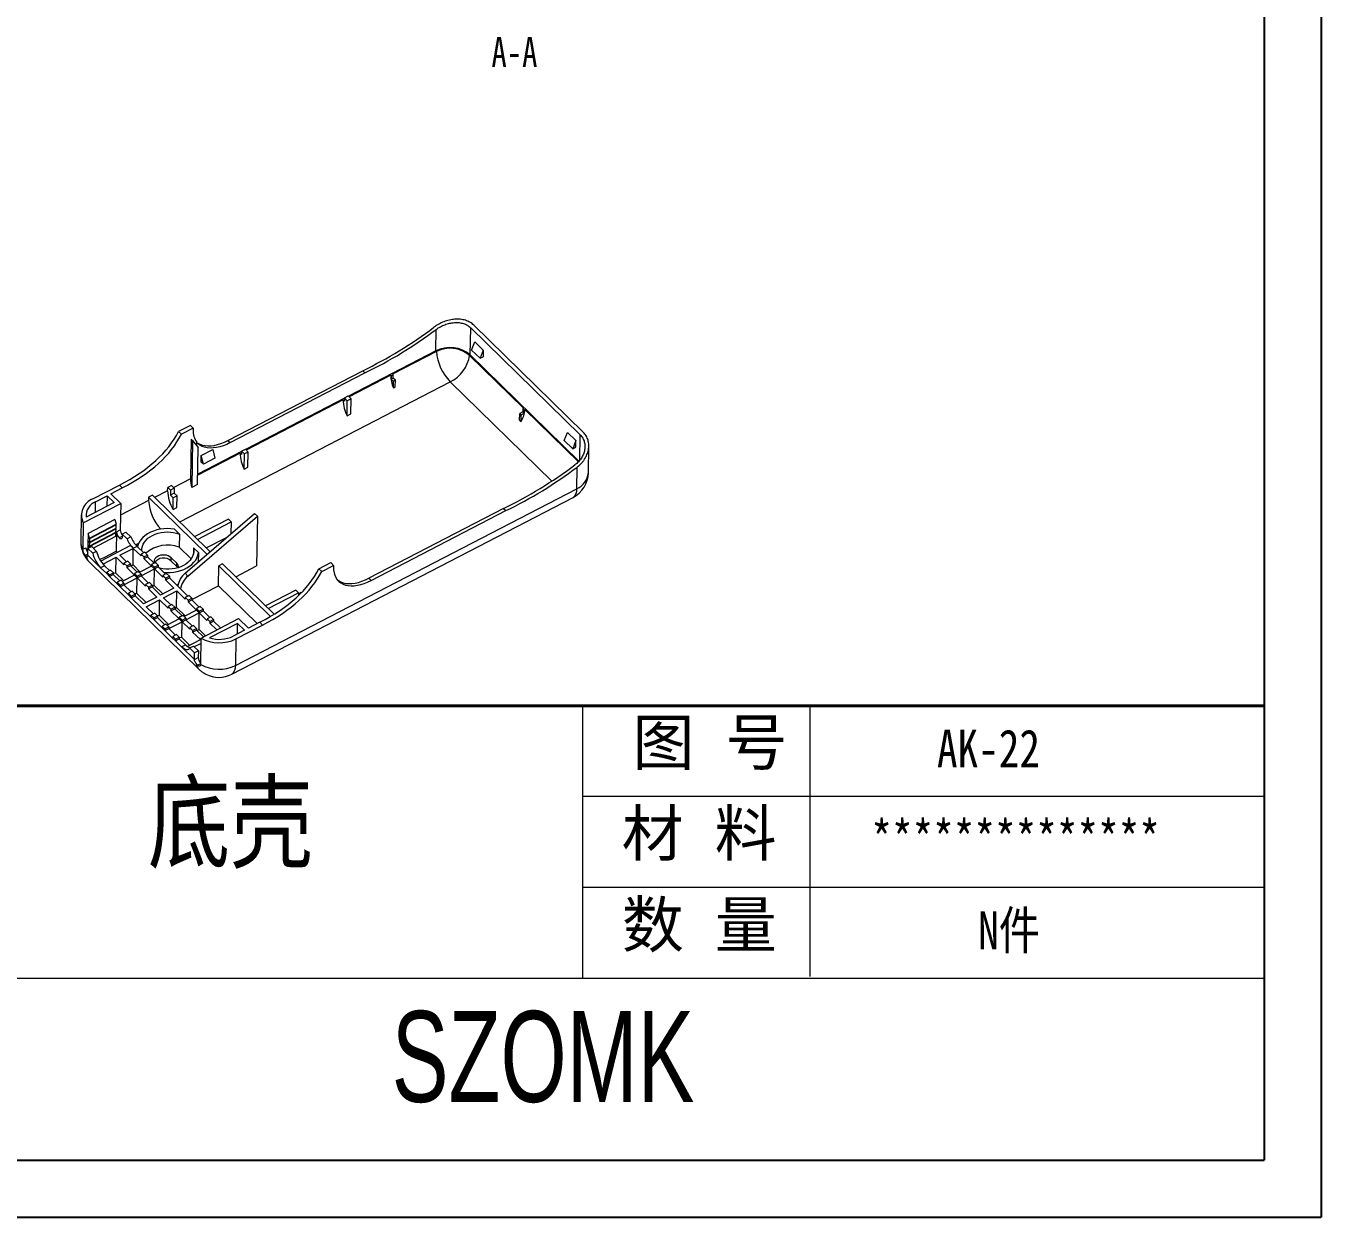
# Model space of a CAD drawing. Header units: inches. Extents: x 1531 to 2581, y 452 to 704.
# Drawn here: x 2444.5 to 2581.3, y 452.3 to 578.1 of the extents above; entities that cross this region are included whole.
import ezdxf

# ---------------------------------------------------------------- set-up
doc = ezdxf.new("R2010")
doc.units = ezdxf.units.IN
doc.header["$LTSCALE"] = 15
doc.layers.add('文字', color=81, linetype='Continuous')
doc.layers.add('粗实线', color=7, linetype='Continuous', lineweight=30)
doc.layers.add('细实线', color=3, linetype='Continuous', lineweight=9)
doc.styles.add('SLDTEXTSTYLE0', font='TXT', dxfattribs={"width": 0.75})
doc.styles.get("Standard").update_dxf_attribs({"font": 'txt', "bigfont": 'gbcbig.shx'})
doc.styles.add('宋体', font='', dxfattribs={"width": 0.8, "height": 3.5})
doc.styles.add('长仿宋', font='', dxfattribs={"width": 0.7, "height": 4})
doc.styles.get('宋体').set_extended_font_data('SimSun')
doc.styles.get('长仿宋').set_extended_font_data('SimSun')

msp = doc.modelspace()

# ---------------------------------------------------------------- linework, layer by layer
for p, q in [((2581.267, 704.319), (2581.267, 452.319)), ((2575.267, 698.319), (2575.267, 458.319)), ((2236.867, 458.319), (2575.267, 458.319)), ((2224.867, 452.319), (2581.267, 452.319))]:
    msp.add_line(p, q)
at = {"color": 7, "linetype": 'Continuous', "lineweight": 15}
for p, q in [((2487.79, 543.788), (2487.826, 546.067)), ((2491.425, 543.365), (2491.47, 546.233)), ((2491.47, 546.233), (2503.03, 534.93)), ((2491.794, 546.508), (2503.354, 535.205)), ((2491.565, 543.881), (2491.898, 544.748)), ((2491.898, 544.748), (2492.787, 543.878)), ((2487.79, 543.788), (2478.565, 539.012)), ((2487.849, 543.73), (2483.219, 541.333)), ((2497.05, 537.745), (2491.344, 543.324)), ((2502.896, 532.149), (2491.425, 543.365)), ((2492.454, 543.011), (2491.565, 543.881)), ((2492.787, 543.878), (2492.454, 543.011)), ((2492.454, 543.011), (2492.776, 543.178)), ((2492.787, 543.878), (2492.776, 543.178)), ((2465.835, 534.337), (2480.063, 541.704)), ((2480.063, 541.704), (2480.3, 541.472)), ((2466.072, 534.105), (2480.3, 541.472)), ((2483.017, 541.228), (2478.625, 538.954)), ((2483.017, 541.228), (2483.077, 541.17)), ((2483.077, 541.17), (2483.071, 540.82)), ((2483.272, 540.925), (2483.071, 540.82)), ((2483.071, 540.82), (2483.308, 540.588)), ((2483.278, 541.275), (2483.077, 541.17)), ((2483.278, 541.275), (2483.219, 541.333)), ((2483.272, 540.925), (2483.278, 541.275)), ((2483.51, 540.693), (2483.272, 540.925)), ((2483.297, 539.888), (2483.308, 540.588)), ((2483.51, 540.693), (2483.308, 540.588)), ((2483.498, 539.993), (2483.51, 540.693)), ((2478.138, 538.827), (2478.541, 539.036)), ((2478.541, 539.036), (2478.837, 538.746)), ((2483.297, 539.888), (2483.498, 539.993)), ((2478.138, 538.79), (2467.694, 533.383)), ((2477.984, 538.622), (2467.753, 533.325)), ((2477.984, 538.622), (2478.133, 538.477)), ((2478.138, 538.827), (2478.133, 538.477)), ((2478.435, 538.538), (2478.138, 538.827)), ((2478.409, 536.938), (2478.435, 538.538)), ((2478.837, 538.746), (2478.435, 538.538)), ((2478.812, 537.146), (2478.837, 538.746)), ((2496.969, 537.703), (2496.964, 537.353)), ((2497.05, 537.745), (2496.969, 537.703)), ((2496.969, 537.703), (2497.117, 537.558)), ((2497.112, 537.208), (2497.117, 537.558)), ((2497.117, 537.558), (2497.198, 537.6)), ((2502.837, 532.086), (2497.198, 537.6)), ((2478.409, 536.938), (2478.812, 537.146)), ((2496.63, 536.486), (2496.642, 537.186)), ((2496.63, 536.486), (2496.779, 536.341)), ((2496.964, 537.353), (2496.642, 537.186)), ((2496.642, 537.186), (2496.79, 537.041)), ((2496.779, 536.341), (2496.79, 537.041)), ((2496.79, 537.041), (2497.112, 537.208)), ((2496.964, 537.353), (2497.112, 537.208)), ((2461.867, 535.928), (2460.618, 535.281)), ((2460.618, 535.281), (2460.914, 534.991)), ((2462.164, 535.638), (2460.914, 534.991)), ((2461.867, 535.928), (2462.164, 535.638)), ((2462.164, 535.638), (2462.161, 535.463)), ((2501.346, 534.317), (2501.679, 535.184)), ((2502.568, 534.315), (2501.679, 535.184)), ((2461.946, 534.483), (2461.879, 530.283)), ((2462.094, 534.339), (2461.946, 534.483)), ((2462.094, 534.339), (2462.015, 529.375)), ((2462.094, 534.339), (2462.681, 533.601)), ((2462.533, 533.786), (2462.539, 534.145)), ((2462.619, 529.688), (2462.681, 533.601)), ((2465.835, 534.337), (2466.072, 534.105)), ((2501.346, 534.317), (2502.235, 533.448)), ((2502.568, 534.315), (2502.235, 533.448)), ((2502.235, 533.448), (2502.557, 533.615)), ((2502.557, 533.615), (2502.568, 534.315)), ((2503.89, 530.931), (2503.935, 533.743)), ((2467.113, 532.993), (2462.634, 530.674)), ((2467.266, 533.161), (2462.636, 530.763)), ((2463, 532.059), (2463.011, 532.76)), ((2463.237, 531.828), (2463, 532.059)), ((2463.011, 532.76), (2464.219, 533.385)), ((2463.237, 531.828), (2463.011, 532.76)), ((2464.445, 532.453), (2463.237, 531.828)), ((2464.219, 533.385), (2464.445, 532.453)), ((2467.113, 532.993), (2467.261, 532.848)), ((2467.267, 533.198), (2467.261, 532.848)), ((2467.267, 533.198), (2467.669, 533.407)), ((2467.563, 532.908), (2467.267, 533.198)), ((2467.538, 531.308), (2467.563, 532.908)), ((2467.966, 533.117), (2467.563, 532.908)), ((2467.669, 533.407), (2467.966, 533.117)), ((2467.94, 531.517), (2467.966, 533.117)), ((2467.538, 531.308), (2467.94, 531.517)), ((2502.669, 529.24), (2502.705, 531.518)), ((2451.561, 528.161), (2454.379, 529.62)), ((2453.468, 528.705), (2454.676, 529.33)), ((2454.379, 529.62), (2454.676, 529.33)), ((2459.463, 529.032), (2459.468, 529.382)), ((2459.871, 529.59), (2459.468, 529.382)), ((2459.468, 529.382), (2459.765, 529.092)), ((2460.167, 529.3), (2459.871, 529.59)), ((2462.619, 529.688), (2462.015, 529.375)), ((2451.857, 527.871), (2453.065, 528.496)), ((2453.065, 528.496), (2453.047, 527.379)), ((2453.806, 527.772), (2453.065, 528.496)), ((2453.468, 528.705), (2454.505, 527.691)), ((2457.455, 528.339), (2457.45, 527.989)), ((2457.858, 528.548), (2457.455, 528.339)), ((2457.455, 528.339), (2463.63, 522.302)), ((2463.957, 522.584), (2457.858, 528.548)), ((2459.765, 529.092), (2459.756, 528.567)), ((2460.159, 528.775), (2459.756, 528.567)), ((2459.756, 528.567), (2460.053, 528.277)), ((2460.167, 529.3), (2459.765, 529.092)), ((2460.033, 527.052), (2460.053, 528.277)), ((2460.455, 528.486), (2460.053, 528.277)), ((2460.167, 529.3), (2460.159, 528.775)), ((2460.159, 528.775), (2460.455, 528.486)), ((2460.436, 527.26), (2460.455, 528.486)), ((2466.233, 509.655), (2502.27, 528.315)), ((2466.632, 510.58), (2502.669, 529.24)), ((2450.555, 525.645), (2454.505, 527.691)), ((2453.806, 527.772), (2450.855, 526.244)), ((2454.505, 527.691), (2454.461, 524.89)), ((2460.033, 527.052), (2460.436, 527.26)), ((2461.311, 520.306), (2468.645, 526.619)), ((2468.942, 526.33), (2468.645, 526.619)), ((2494.942, 527.156), (2480.714, 519.789)), ((2480.951, 519.557), (2495.179, 526.924)), ((2494.942, 527.156), (2495.179, 526.924)), ((2450.34, 526.47), (2450.295, 523.669)), ((2450.555, 525.645), (2450.511, 522.845)), ((2453.879, 525.978), (2451.06, 524.518)), ((2454.02, 525.413), (2451.202, 523.953)), ((2451.203, 524.023), (2454.022, 525.483)), ((2453.879, 525.978), (2454.022, 525.483)), ((2454.02, 525.413), (2453.974, 525.458)), ((2454.015, 525.063), (2454.02, 525.413)), ((2461.608, 520.017), (2468.942, 526.33)), ((2465.874, 526.02), (2462.323, 524.182)), ((2462.62, 523.892), (2466.171, 525.73)), ((2466.171, 525.73), (2465.874, 526.02)), ((2466.171, 525.73), (2466.151, 524.472)), ((2468.942, 526.33), (2468.858, 521.079)), ((2451.054, 524.098), (2451.048, 523.748)), ((2451.101, 524.123), (2451.054, 524.098)), ((2451.202, 523.953), (2451.054, 524.098)), ((2451.06, 524.518), (2451.055, 524.168)), ((2451.203, 524.023), (2451.055, 524.168)), ((2451.203, 524.023), (2451.06, 524.518)), ((2454.007, 524.572), (2451.189, 523.113)), ((2451.19, 523.183), (2454.008, 524.643)), ((2454.014, 524.993), (2451.195, 523.533)), ((2451.196, 523.603), (2454.015, 525.063)), ((2451.202, 523.953), (2451.196, 523.603)), ((2451.6, 522.979), (2454.001, 524.222)), ((2454.007, 524.572), (2453.961, 524.618)), ((2454.014, 524.993), (2453.967, 525.038)), ((2454.001, 524.222), (2454.007, 524.572)), ((2454.008, 524.643), (2454.014, 524.993)), ((2454.058, 524.682), (2454.026, 522.648)), ((2454.058, 524.682), (2454.461, 524.89)), ((2454.656, 524.452), (2454.651, 524.102)), ((2454.656, 524.452), (2455.059, 524.661)), ((2454.656, 524.452), (2455.175, 523.945)), ((2455.578, 524.153), (2455.059, 524.661)), ((2455.578, 524.153), (2455.175, 523.945)), ((2460.701, 524.455), (2460.177, 524.967)), ((2460.701, 524.455), (2460.679, 523.055)), ((2463.548, 522.984), (2465.74, 524.119)), ((2450.511, 522.845), (2450.837, 523.014)), ((2451.027, 522.226), (2451.038, 522.926)), ((2451.04, 523.258), (2451.035, 522.908)), ((2451.038, 522.905), (2451.035, 522.908)), ((2451.441, 523.134), (2451.038, 522.926)), ((2451.557, 522.419), (2451.038, 522.926)), ((2451.088, 523.283), (2451.04, 523.258)), ((2451.189, 523.113), (2451.04, 523.258)), ((2451.047, 523.678), (2451.041, 523.328)), ((2451.19, 523.183), (2451.041, 523.328)), ((2451.095, 523.703), (2451.047, 523.678)), ((2451.195, 523.533), (2451.047, 523.678)), ((2451.196, 523.603), (2451.048, 523.748)), ((2451.189, 523.113), (2451.187, 523.003)), ((2451.195, 523.533), (2451.19, 523.183)), ((2451.959, 522.627), (2451.441, 523.134)), ((2451.959, 522.627), (2451.557, 522.419)), ((2455.54, 523.233), (2452.393, 521.603)), ((2452.818, 522.022), (2454.026, 522.648)), ((2454.427, 522.213), (2455.836, 522.943)), ((2455.832, 522.947), (2455.54, 523.233)), ((2455.808, 521.192), (2455.836, 522.943)), ((2456.235, 523.155), (2455.832, 522.947)), ((2455.836, 522.943), (2456.651, 522.146)), ((2456.938, 522.468), (2456.235, 523.155)), ((2457.057, 522.529), (2456.654, 522.321)), ((2457.353, 522.24), (2457.057, 522.529)), ((2460.679, 523.055), (2461.942, 521.819)), ((2462.19, 522.999), (2462.179, 522.328)), ((2462.714, 522.487), (2462.19, 522.999)), ((2462.714, 522.487), (2462.698, 521.5)), ((2451.027, 522.226), (2452.384, 520.899)), ((2451.197, 521.476), (2462.757, 510.174)), ((2452.787, 521.107), (2452.384, 520.899)), ((2452.627, 521.281), (2454.024, 522.005)), ((2453.314, 520.591), (2452.787, 521.107)), ((2453.998, 520.335), (2454.024, 522.005)), ((2454.024, 522.005), (2454.84, 521.208)), ((2455.126, 521.53), (2454.427, 522.213)), ((2454.842, 521.383), (2454.84, 521.208)), ((2455.245, 521.591), (2454.842, 521.383)), ((2454.842, 521.383), (2455.139, 521.093)), ((2455.136, 520.918), (2455.539, 521.126)), ((2455.139, 521.093), (2455.541, 521.301)), ((2455.541, 521.301), (2455.245, 521.591)), ((2455.541, 521.301), (2455.539, 521.126)), ((2456.238, 520.443), (2455.539, 521.126)), ((2455.588, 521.078), (2455.808, 521.192)), ((2455.808, 521.192), (2456.574, 520.444)), ((2456.654, 522.321), (2456.651, 522.146)), ((2456.654, 522.321), (2456.951, 522.031)), ((2456.948, 521.856), (2457.35, 522.064)), ((2456.951, 522.031), (2456.948, 521.856)), ((2456.948, 521.856), (2457.763, 521.059)), ((2456.951, 522.031), (2457.353, 522.24)), ((2457.353, 522.24), (2457.35, 522.064)), ((2458.049, 521.381), (2457.35, 522.064)), ((2457.766, 521.234), (2457.763, 521.059)), ((2458.168, 521.443), (2457.766, 521.234)), ((2457.766, 521.234), (2458.062, 520.944)), ((2458.062, 520.944), (2458.465, 521.153)), ((2458.465, 521.153), (2458.168, 521.443)), ((2458.465, 521.153), (2458.462, 520.978)), ((2459.827, 521.596), (2459.833, 521.947)), ((2460.42, 521.017), (2459.827, 521.596)), ((2460.426, 521.367), (2459.833, 521.947)), ((2460.42, 521.017), (2460.426, 521.367)), ((2465.268, 521.303), (2464.865, 521.094)), ((2470.703, 515.989), (2465.268, 521.303)), ((2475.437, 520.79), (2476.687, 521.437)), ((2475.734, 520.5), (2476.983, 521.148)), ((2476.687, 521.437), (2476.983, 521.148)), ((2476.983, 521.148), (2476.98, 520.972)), ((2452.384, 520.899), (2453.028, 520.269)), ((2453.03, 520.444), (2453.028, 520.269)), ((2453.028, 520.269), (2453.324, 519.98)), ((2453.433, 520.653), (2453.03, 520.444)), ((2453.03, 520.444), (2453.327, 520.155)), ((2453.324, 519.98), (2453.727, 520.188)), ((2453.327, 520.155), (2453.324, 519.98)), ((2453.324, 519.98), (2454.139, 519.183)), ((2453.327, 520.155), (2453.729, 520.363)), ((2453.729, 520.363), (2453.433, 520.653)), ((2453.729, 520.363), (2453.727, 520.188)), ((2454.426, 519.505), (2453.727, 520.188)), ((2454.817, 519.534), (2453.998, 520.335)), ((2455.951, 520.121), (2454.661, 519.453)), ((2454.838, 519.101), (2456.247, 519.831)), ((2455.139, 521.093), (2455.136, 520.918)), ((2455.136, 520.918), (2455.951, 520.121)), ((2455.954, 520.296), (2455.951, 520.121)), ((2455.951, 520.121), (2456.247, 519.831)), ((2456.356, 520.504), (2455.954, 520.296)), ((2455.954, 520.296), (2456.25, 520.006)), ((2456.221, 518.161), (2456.247, 519.831)), ((2456.247, 519.831), (2456.65, 520.04)), ((2456.25, 520.006), (2456.247, 519.831)), ((2456.247, 519.831), (2457.137, 518.962)), ((2456.25, 520.006), (2456.653, 520.215)), ((2456.653, 520.215), (2456.356, 520.504)), ((2457.763, 521.059), (2456.472, 520.391)), ((2456.65, 520.04), (2458.059, 520.769)), ((2456.653, 520.215), (2456.65, 520.04)), ((2457.423, 519.284), (2456.65, 520.04)), ((2457.763, 521.059), (2458.059, 520.769)), ((2458.031, 519.019), (2458.059, 520.769)), ((2458.059, 520.769), (2458.462, 520.978)), ((2458.062, 520.944), (2458.059, 520.769)), ((2458.059, 520.769), (2458.948, 519.9)), ((2459.235, 520.222), (2458.462, 520.978)), ((2458.951, 520.075), (2458.948, 519.9)), ((2459.354, 520.283), (2458.951, 520.075)), ((2458.951, 520.075), (2459.248, 519.785)), ((2459.245, 519.61), (2459.647, 519.818)), ((2459.248, 519.785), (2459.245, 519.61)), ((2459.248, 519.785), (2459.65, 519.994)), ((2459.65, 519.994), (2459.354, 520.283)), ((2459.65, 519.994), (2459.647, 519.818)), ((2460.537, 518.949), (2459.647, 519.818)), ((2461.311, 520.306), (2461.608, 520.017)), ((2464.832, 518.994), (2464.865, 521.094)), ((2464.865, 521.094), (2470.324, 515.756)), ((2466.66, 519.941), (2468.858, 521.079)), ((2475.437, 520.79), (2475.734, 520.5)), ((2480.714, 519.789), (2480.951, 519.557)), ((2454.142, 519.358), (2454.139, 519.183)), ((2454.139, 519.183), (2454.435, 518.893)), ((2454.545, 519.566), (2454.142, 519.358)), ((2454.142, 519.358), (2454.438, 519.068)), ((2454.435, 518.893), (2454.838, 519.101)), ((2454.438, 519.068), (2454.435, 518.893)), ((2454.435, 518.893), (2455.325, 518.023)), ((2454.438, 519.068), (2454.841, 519.276)), ((2454.841, 519.276), (2454.545, 519.566)), ((2454.841, 519.276), (2454.838, 519.101)), ((2455.611, 518.345), (2454.838, 519.101)), ((2455.73, 518.407), (2455.327, 518.198)), ((2456.026, 518.117), (2455.73, 518.407)), ((2457.139, 519.137), (2457.137, 518.962)), ((2457.542, 519.345), (2457.139, 519.137)), ((2457.139, 519.137), (2457.436, 518.847)), ((2457.433, 518.672), (2457.836, 518.88)), ((2457.436, 518.847), (2457.433, 518.672)), ((2457.433, 518.672), (2458.322, 517.802)), ((2457.436, 518.847), (2457.838, 519.055)), ((2457.838, 519.055), (2457.542, 519.345)), ((2457.838, 519.055), (2457.836, 518.88)), ((2457.836, 518.918), (2458.031, 519.019)), ((2458.725, 518.011), (2457.836, 518.88)), ((2458.031, 519.019), (2458.945, 518.125)), ((2460.134, 518.741), (2458.725, 518.011)), ((2459.021, 517.721), (2460.43, 518.451)), ((2459.245, 519.61), (2460.134, 518.741)), ((2460.403, 516.7), (2460.43, 518.451)), ((2460.43, 518.451), (2461.32, 517.581)), ((2460.833, 518.659), (2460.537, 518.949)), ((2461.606, 517.903), (2460.833, 518.659)), ((2462.019, 517.538), (2464.832, 518.994)), ((2464.832, 518.994), (2468.927, 514.989)), ((2472.982, 518.523), (2469.797, 516.873)), ((2472.982, 518.523), (2473.279, 518.233)), ((2455.327, 518.198), (2455.325, 518.023)), ((2455.325, 518.023), (2455.621, 517.734)), ((2455.327, 518.198), (2455.624, 517.909)), ((2455.621, 517.734), (2456.024, 517.942)), ((2455.624, 517.909), (2455.621, 517.734)), ((2455.621, 517.734), (2457.696, 515.705)), ((2455.624, 517.909), (2456.026, 518.117)), ((2456.221, 518.161), (2456.021, 518.123)), ((2456.026, 518.117), (2456.024, 517.942)), ((2456.913, 517.073), (2456.024, 517.942)), ((2457.188, 517.215), (2456.221, 518.161)), ((2458.322, 517.802), (2456.913, 517.073)), ((2457.209, 516.783), (2458.619, 517.513)), ((2458.592, 515.843), (2458.619, 517.513)), ((2458.619, 517.513), (2459.508, 516.643)), ((2459.794, 516.965), (2459.021, 517.721)), ((2459.913, 517.027), (2459.51, 516.818)), ((2460.21, 516.737), (2459.913, 517.027)), ((2461.322, 517.756), (2461.32, 517.581)), ((2461.725, 517.965), (2461.322, 517.756)), ((2461.322, 517.756), (2461.619, 517.467)), ((2461.616, 517.292), (2462.019, 517.5)), ((2461.619, 517.467), (2461.616, 517.292)), ((2461.616, 517.292), (2462.505, 516.422)), ((2461.619, 517.467), (2462.021, 517.675)), ((2462.021, 517.675), (2461.725, 517.965)), ((2462.021, 517.675), (2462.019, 517.5)), ((2462.792, 516.744), (2462.019, 517.5)), ((2470.094, 516.584), (2473.279, 518.233)), ((2473.279, 518.233), (2473.274, 517.95)), ((2473.277, 518.155), (2473.578, 518.31)), ((2473.578, 518.31), (2473.604, 518.285)), ((2457.982, 516.027), (2457.209, 516.783)), ((2457.699, 515.88), (2457.696, 515.705)), ((2457.696, 515.705), (2457.992, 515.415)), ((2458.101, 516.088), (2457.699, 515.88)), ((2457.699, 515.88), (2457.995, 515.59)), ((2457.995, 515.59), (2458.398, 515.799)), ((2458.398, 515.799), (2458.101, 516.088)), ((2458.592, 515.843), (2458.392, 515.804)), ((2458.398, 515.799), (2458.395, 515.624)), ((2459.559, 514.897), (2458.592, 515.843)), ((2459.51, 516.818), (2459.508, 516.643)), ((2459.51, 516.818), (2459.807, 516.528)), ((2459.804, 516.353), (2460.207, 516.562)), ((2459.807, 516.528), (2459.804, 516.353)), ((2459.804, 516.353), (2460.693, 515.484)), ((2459.807, 516.528), (2460.21, 516.737)), ((2460.21, 516.737), (2460.207, 516.562)), ((2460.207, 516.599), (2460.403, 516.7)), ((2460.98, 515.806), (2460.207, 516.562)), ((2460.403, 516.7), (2461.317, 515.807)), ((2460.696, 515.659), (2460.693, 515.484)), ((2461.099, 515.867), (2460.696, 515.659)), ((2460.696, 515.659), (2460.992, 515.369)), ((2461.395, 515.578), (2461.099, 515.867)), ((2462.505, 516.422), (2461.215, 515.754)), ((2461.392, 515.403), (2462.802, 516.132)), ((2462.508, 516.597), (2462.505, 516.422)), ((2462.505, 516.422), (2462.802, 516.132)), ((2462.911, 516.806), (2462.508, 516.597)), ((2462.508, 516.597), (2462.804, 516.307)), ((2462.774, 514.382), (2462.802, 516.132)), ((2462.802, 516.132), (2463.204, 516.341)), ((2462.804, 516.307), (2462.802, 516.132)), ((2462.802, 516.132), (2463.617, 515.335)), ((2462.804, 516.307), (2463.207, 516.516)), ((2463.207, 516.516), (2462.911, 516.806)), ((2463.207, 516.516), (2463.204, 516.341)), ((2463.903, 515.657), (2463.204, 516.341)), ((2464.022, 515.719), (2463.619, 515.51)), ((2464.318, 515.429), (2464.022, 515.719)), ((2457.992, 515.415), (2458.395, 515.624)), ((2457.995, 515.59), (2457.992, 515.415)), ((2457.992, 515.415), (2458.881, 514.546)), ((2459.168, 514.868), (2458.395, 515.624)), ((2458.884, 514.721), (2458.881, 514.546)), ((2458.881, 514.546), (2459.178, 514.256)), ((2459.287, 514.929), (2458.884, 514.721)), ((2458.884, 514.721), (2459.181, 514.431)), ((2459.178, 514.256), (2459.58, 514.464)), ((2459.181, 514.431), (2459.178, 514.256)), ((2459.181, 514.431), (2459.583, 514.639)), ((2459.583, 514.639), (2459.287, 514.929)), ((2460.693, 515.484), (2459.403, 514.816)), ((2459.58, 514.464), (2460.99, 515.194)), ((2459.583, 514.639), (2459.58, 514.464)), ((2460.279, 513.781), (2459.58, 514.464)), ((2460.693, 515.484), (2460.99, 515.194)), ((2460.963, 513.524), (2460.99, 515.194)), ((2460.99, 515.194), (2461.392, 515.403)), ((2460.992, 515.369), (2460.99, 515.194)), ((2460.99, 515.194), (2461.805, 514.397)), ((2460.992, 515.369), (2461.395, 515.578)), ((2461.395, 515.578), (2461.392, 515.403)), ((2462.091, 514.719), (2461.392, 515.403)), ((2461.808, 514.572), (2461.805, 514.397)), ((2462.21, 514.781), (2461.808, 514.572)), ((2461.808, 514.572), (2462.104, 514.282)), ((2462.101, 514.107), (2462.504, 514.316)), ((2462.104, 514.282), (2462.101, 514.107)), ((2462.104, 514.282), (2462.507, 514.491)), ((2462.507, 514.491), (2462.21, 514.781)), ((2462.507, 514.491), (2462.504, 514.316)), ((2463.24, 513.596), (2462.504, 514.316)), ((2462.553, 514.268), (2462.774, 514.382)), ((2462.774, 514.382), (2463.461, 513.71)), ((2463.004, 513.474), (2466.954, 515.519)), ((2463.619, 515.51), (2463.617, 515.335)), ((2463.619, 515.51), (2463.916, 515.221)), ((2466.847, 515.02), (2463.896, 513.492)), ((2463.913, 515.046), (2464.316, 515.254)), ((2463.916, 515.221), (2463.913, 515.046)), ((2463.913, 515.046), (2464.649, 514.326)), ((2463.916, 515.221), (2464.318, 515.429)), ((2464.318, 515.429), (2464.316, 515.254)), ((2465.052, 514.534), (2464.316, 515.254)), ((2467.588, 514.296), (2466.38, 513.67)), ((2466.677, 513.381), (2469.495, 514.84)), ((2466.83, 513.903), (2466.847, 515.02)), ((2466.847, 515.02), (2467.588, 514.296)), ((2467.991, 514.504), (2466.954, 515.519)), ((2469.199, 515.13), (2467.991, 514.504)), ((2469.199, 515.13), (2469.495, 514.84)), ((2459.178, 514.256), (2459.993, 513.459)), ((2459.996, 513.634), (2459.993, 513.459)), ((2459.993, 513.459), (2460.289, 513.169)), ((2460.398, 513.842), (2459.996, 513.634)), ((2459.996, 513.634), (2460.292, 513.344)), ((2460.289, 513.169), (2460.692, 513.378)), ((2460.292, 513.344), (2460.289, 513.169)), ((2460.289, 513.169), (2460.933, 512.54)), ((2460.292, 513.344), (2460.695, 513.553)), ((2460.695, 513.553), (2460.398, 513.842)), ((2460.695, 513.553), (2460.692, 513.378)), ((2461.336, 512.748), (2460.692, 513.378)), ((2461.782, 512.723), (2460.963, 513.524)), ((2461.523, 512.589), (2462.916, 513.31)), ((2462.101, 514.107), (2462.916, 513.31)), ((2462.995, 512.908), (2462.279, 512.537)), ((2462.959, 510.673), (2463.004, 513.474)), ((2466.677, 513.381), (2466.632, 510.58)), ((2460.933, 512.54), (2461.336, 512.748)), ((2460.933, 512.54), (2462.29, 511.213)), ((2461.782, 512.42), (2462.185, 512.629)), ((2462.301, 511.913), (2461.782, 512.42)), ((2462.704, 512.122), (2462.185, 512.629)), ((2462.29, 511.213), (2462.301, 511.913)), ((2462.704, 512.122), (2462.301, 511.913)), ((2462.704, 512.122), (2462.693, 511.421)), ((2462.29, 511.213), (2462.693, 511.421))]:
    msp.add_line(p, q, dxfattribs=at)
at = {"color": 8, "linetype": 'Continuous', "lineweight": 15}
for p, q in [((2460.733, 525.737), (2489.303, 540.531)), ((2489.303, 540.531), (2500.029, 530.043)), ((2502.987, 532.253), (2503.03, 534.93)), ((2461.879, 530.283), (2460.103, 529.363)), ((2457.45, 527.989), (2454.486, 526.454)), ((2459.463, 529.032), (2458.09, 528.321)), ((2451.839, 526.754), (2451.857, 527.871)), ((2454.652, 524.199), (2454.349, 524.042)), ((2456.077, 523.326), (2456.408, 523.498)), ((2451.029, 522.323), (2450.767, 522.187)), ((2462.623, 510.595), (2462.961, 510.77))]:
    msp.add_line(p, q, dxfattribs=at)
at = {"color": 7, "linetype": 'Continuous', "lineweight": 15, "flags": 128}
for points in [[(2462.539, 534.138), (2462.644, 534.064), (2462.878, 533.938), (2463.137, 533.846), (2463.42, 533.788), (2463.724, 533.764), (2464.046, 533.775), (2464.384, 533.82), (2464.735, 533.9), (2465.096, 534.013), (2465.464, 534.159), (2465.835, 534.337)], [(2466.072, 534.105), (2465.697, 533.926), (2465.326, 533.779), (2464.962, 533.665), (2464.608, 533.586), (2464.267, 533.541), (2463.942, 533.532), (2463.637, 533.559), (2463.353, 533.62), (2463.093, 533.716), (2462.86, 533.847), (2462.655, 534.009), (2462.539, 534.13)], [(2454.651, 524.102), (2454.644, 524.039), (2454.626, 523.99), (2454.598, 523.956), (2454.56, 523.939), (2454.514, 523.94), (2454.463, 523.957), (2454.407, 523.992), (2454.349, 524.042)], [(2460.177, 524.967), (2459.802, 525.013), (2459.422, 525.027), (2459.043, 525.01), (2458.669, 524.961), (2458.307, 524.881), (2457.961, 524.772), (2457.635, 524.634), (2457.335, 524.47), (2457.064, 524.281), (2456.826, 524.071), (2456.624, 523.843), (2456.462, 523.599), (2456.34, 523.342), (2456.271, 523.12)], [(2456.726, 522.675), (2456.726, 522.702), (2456.741, 522.937), (2456.796, 523.17), (2456.89, 523.396), (2457.021, 523.612), (2457.188, 523.814), (2457.388, 524.001), (2457.618, 524.169), (2457.874, 524.316), (2458.155, 524.439), (2458.454, 524.538), (2458.768, 524.61), (2459.092, 524.654), (2459.422, 524.67), (2459.752, 524.658), (2460.079, 524.618), (2460.396, 524.55), (2460.701, 524.455)], [(2462.19, 522.999), (2462.223, 522.764), (2462.216, 522.528), (2462.17, 522.294), (2462.084, 522.067), (2461.961, 521.848), (2461.802, 521.642), (2461.609, 521.452), (2461.386, 521.28), (2461.135, 521.128), (2460.859, 520.999), (2460.564, 520.895), (2460.253, 520.817), (2459.93, 520.767), (2459.601, 520.744), (2459.271, 520.75), (2458.943, 520.785), (2458.623, 520.847), (2458.587, 520.856)], [(2459.042, 520.41), (2459.361, 520.389), (2459.741, 520.392), (2460.118, 520.427), (2460.485, 520.493), (2460.839, 520.59), (2461.175, 520.716), (2461.486, 520.868), (2461.771, 521.046), (2462.024, 521.247), (2462.242, 521.468), (2462.422, 521.705), (2462.562, 521.957), (2462.66, 522.218), (2462.714, 522.487)], [(2452.279, 521.798), (2452.516, 521.883), (2452.818, 522.022)], [(2459.833, 521.947), (2459.692, 522.058), (2459.522, 522.146), (2459.331, 522.208), (2459.126, 522.239), (2458.917, 522.24), (2458.713, 522.21), (2458.522, 522.15), (2458.354, 522.062), (2458.215, 521.952), (2458.112, 521.823), (2458.048, 521.681), (2458.028, 521.533), (2458.051, 521.384), (2458.056, 521.37)], [(2453.998, 520.335), (2453.761, 520.291), (2453.728, 520.288)], [(2460.528, 520.885), (2460.526, 520.887), (2460.42, 521.017)], [(2476.98, 520.972), (2476.992, 520.658), (2477.039, 520.365), (2477.119, 520.094), (2477.232, 519.849), (2477.378, 519.631), (2477.554, 519.442), (2477.76, 519.284), (2477.994, 519.158), (2478.253, 519.066), (2478.536, 519.007), (2478.84, 518.984), (2479.162, 518.994), (2479.5, 519.04), (2479.851, 519.12), (2480.212, 519.233), (2480.58, 519.379), (2480.951, 519.557)], [(2477.399, 519.605), (2477.501, 519.53), (2477.735, 519.4), (2477.995, 519.304), (2478.279, 519.242), (2478.584, 519.216), (2478.909, 519.225), (2479.25, 519.269), (2479.604, 519.349), (2479.968, 519.463), (2480.339, 519.61), (2480.714, 519.789)], [(2460.403, 519.08), (2460.463, 519.093), (2460.555, 519.115)], [(2460.963, 513.524), (2460.727, 513.481), (2460.693, 513.477)], [(2461.782, 512.42), (2461.725, 512.327), (2461.649, 512.263), (2461.556, 512.231), (2461.449, 512.231), (2461.331, 512.262), (2461.203, 512.326), (2461.069, 512.419), (2460.933, 512.54)], [(2462.964, 510.933), (2462.913, 510.923), (2462.873, 510.916)], [(2463.269, 509.806), (2463.436, 509.677), (2463.501, 509.641)]]:
    msp.add_lwpolyline(points, dxfattribs=at)
at = {"color": 7, "linetype": 'Continuous', "lineweight": 15}
for centre, radius, start, end in [((2489.29, 540.85), 3.299, 49.68266, 117.04643), ((2489.292, 540.905), 3.172, 49.68266, 117.04645), ((2492.845, 544.071), 5.007, 183.8985, 224.9849), ((2487.676, 543.862), 3.708, 296.03351, 351.6445), ((2486.766, 541.312), 3.75, 181.27168, 202.30661), ((2482.099, 538.763), 4.117, 181.96653, 206.33113), ((2494.604, 537.765), 2.599, 326.78861, 356.35794), ((2464.248, 535.349), 2.09, 176.88656, 215.16109), ((2471.227, 533.134), 4.117, 181.96653, 206.33113), ((2500.89, 530.979), 3, 297.37514, 359.08802), ((2465.12, 530.304), 3.242, 180.38266, 196.66329), ((2452.173, 526.457), 1.81, 109.77922, 206.64799), ((2462.47, 528.339), 5.032, 183.988, 222.01362), ((2463.856, 529.226), 4.398, 182.52654, 209.6219), ((2452.467, 526.373), 1.617, 112.13692, 184.59216), ((2455.057, 524.75), 1.001, 183.89852, 224.98489), ((2455.459, 524.96), 1.001, 184.00138, 216.54835), ((2458.101, 525.156), 3.166, 202.48456, 224.24023), ((2458.503, 525.364), 3.166, 202.48456, 224.24023), ((2453.295, 523.621), 3, 179.08802, 225.64361), ((2451.835, 523.084), 1.001, 184.00138, 216.54835), ((2455.112, 523.358), 3.236, 193.0525, 224.06282), ((2458.393, 526.034), 5.526, 217.7879, 219.66131), ((2459.443, 519.877), 3.41, 68.74683, 131.79533), ((2454.71, 523.149), 3.236, 193.0525, 224.06282), ((2459.03, 520.774), 1.146, 45.89506, 147.59074), ((2460.039, 520.933), 0.581, 357.93979, 48.24736), ((2462.581, 518.682), 2.062, 128.0151, 172.55934), ((2462.877, 518.392), 2.062, 128.0151, 172.55934), ((2464.929, 516.919), 3.947, 240.81105, 296.29032), ((2464.917, 516.665), 3.333, 252.16338, 296.04454), ((2462.113, 513.453), 1.049, 222.17516, 254.17085), ((2463.695, 511.491), 1.005, 183.96182, 223.10698), ((2464.854, 512.319), 3, 225.64361, 230.60261), ((2464.884, 514.116), 3.944, 240.79008, 296.3113), ((2463.71, 510.889), 1.169, 229.45053, 247.83896), ((2464.854, 512.319), 3, 243.19402, 297.37514)]:
    msp.add_arc(centre, radius, start, end, dxfattribs=at)
at = {"color": 8, "linetype": 'Continuous', "lineweight": 15}
for centre, radius, start, end in [((2501.881, 531.095), 2.016, 293.01063, 355.31771), ((2501.689, 529.114), 0.988, 306.00894, 7.34332), ((2451.913, 523.653), 1.618, 179.41505, 209.94048), ((2451.955, 522.226), 1.065, 187.83448, 224.68875), ((2463.514, 510.923), 1.065, 187.83448, 224.68875), ((2465.651, 510.455), 0.99, 306.07545, 7.27681)]:
    msp.add_arc(centre, radius, start, end, dxfattribs=at)
at = {"color": 7, "linetype": 'Continuous', "lineweight": 15}
for points, knots in [([(2491.794, 546.508), (2491.674, 546.625), (2491.539, 546.727), (2491.242, 546.899), (2491.078, 546.97), (2490.735, 547.075), (2490.556, 547.111), (2490.275, 547.14), (2490.18, 547.145), (2489.989, 547.147), (2489.892, 547.144), (2489.7, 547.131), (2489.603, 547.12), (2489.408, 547.091), (2489.309, 547.072), (2489.017, 547.006), (2488.826, 546.947), (2488.451, 546.804), (2488.266, 546.718), (2487.915, 546.525), (2487.747, 546.417), (2487.589, 546.298)], [0, 0, 0, 0, 0.125, 0.125, 0.25, 0.25, 0.375, 0.375, 0.4375, 0.4375, 0.5, 0.5, 0.5625, 0.5625, 0.625, 0.625, 0.75, 0.75, 0.875, 0.875, 1, 1, 1, 1]), ([(2487.826, 546.067), (2487.963, 546.17), (2488.108, 546.262), (2488.41, 546.428), (2488.57, 546.502), (2488.897, 546.626), (2489.063, 546.676), (2489.398, 546.75), (2489.57, 546.776), (2489.906, 546.797), (2490.07, 546.795), (2490.393, 546.76), (2490.552, 546.728), (2490.848, 546.635), (2490.988, 546.575), (2491.247, 546.424), (2491.366, 546.335), (2491.47, 546.233)], [0, 0, 0, 0, 0.125, 0.125, 0.25, 0.25, 0.375, 0.375, 0.5, 0.5, 0.625, 0.625, 0.75, 0.75, 0.875, 0.875, 1, 1, 1, 1]), ([(2503.03, 534.93), (2503.134, 534.828), (2503.222, 534.716), (2503.367, 534.472), (2503.425, 534.339), (2503.504, 534.065), (2503.527, 533.922), (2503.535, 533.703), (2503.534, 533.628), (2503.523, 533.48), (2503.513, 533.406), (2503.472, 533.185), (2503.428, 533.036), (2503.31, 532.746), (2503.236, 532.607), (2503.061, 532.338), (2502.958, 532.207), (2502.73, 531.965), (2502.605, 531.853), (2502.468, 531.75)], [0, 0, 0, 0, 0.125, 0.125, 0.25, 0.25, 0.375, 0.375, 0.4375, 0.4375, 0.5, 0.5, 0.625, 0.625, 0.75, 0.75, 0.875, 0.875, 1, 1, 1, 1]), ([(2502.705, 531.518), (2502.864, 531.637), (2503.008, 531.767), (2503.204, 531.975), (2503.266, 532.047), (2503.383, 532.196), (2503.438, 532.274), (2503.591, 532.509), (2503.676, 532.671), (2503.812, 533.005), (2503.863, 533.178), (2503.927, 533.522), (2503.94, 533.693), (2503.927, 534.032), (2503.901, 534.201), (2503.81, 534.519), (2503.746, 534.67), (2503.62, 534.884), (2503.573, 534.953), (2503.47, 535.084), (2503.414, 535.146), (2503.354, 535.205)], [0, 0, 0, 0, 0.125, 0.125, 0.1875, 0.1875, 0.25, 0.25, 0.375, 0.375, 0.5, 0.5, 0.625, 0.625, 0.75, 0.75, 0.875, 0.875, 0.9375, 0.9375, 1, 1, 1, 1]), ([(2450.767, 522.187), (2450.733, 522.228), (2450.699, 522.277), (2450.636, 522.386), (2450.608, 522.446), (2450.537, 522.628), (2450.509, 522.752), (2450.511, 522.845)], [0, 0, 0, 0, 0.25, 0.25, 0.5, 0.5, 1, 1, 1, 1]), ([(2451.027, 522.226), (2451.026, 522.195), (2451.023, 522.168), (2451.012, 522.124), (2451.004, 522.106), (2450.971, 522.069), (2450.94, 522.064), (2450.899, 522.08)], [0, 0, 0, 0, 0.25, 0.25, 0.5, 0.5, 1, 1, 1, 1]), ([(2462.459, 510.778), (2462.434, 510.814), (2462.411, 510.851), (2462.369, 510.927), (2462.35, 510.966), (2462.32, 511.041), (2462.308, 511.079), (2462.293, 511.149), (2462.289, 511.182), (2462.29, 511.213)], [0, 0, 0, 0, 0.25, 0.25, 0.5, 0.5, 0.75, 0.75, 1, 1, 1, 1]), ([(2462.959, 510.673), (2462.959, 510.627), (2462.949, 510.588), (2462.915, 510.531), (2462.889, 510.512), (2462.796, 510.491), (2462.71, 510.523), (2462.623, 510.595)], [0, 0, 0, 0, 0.25, 0.25, 0.5, 0.5, 1, 1, 1, 1])]:
    msp.add_open_spline(points, degree=3, knots=knots, dxfattribs=at)
for points in [[(2480.063, 541.704), (2482.694, 542.975), (2485.202, 544.507), (2487.589, 546.298)], [(2480.3, 541.472), (2482.931, 542.743), (2485.44, 544.275), (2487.826, 546.067)], [(2454.379, 529.62), (2457.4, 531.179), (2459.48, 533.065), (2460.618, 535.281)], [(2454.676, 529.33), (2457.697, 530.889), (2459.776, 532.776), (2460.914, 534.991)], [(2494.942, 527.156), (2497.573, 528.427), (2500.081, 529.958), (2502.468, 531.75)], [(2495.179, 526.924), (2497.81, 528.195), (2500.318, 529.726), (2502.705, 531.518)], [(2450.899, 522.08), (2450.859, 522.096), (2450.813, 522.133), (2450.767, 522.187)], [(2469.199, 515.13), (2472.22, 516.688), (2474.299, 518.575), (2475.437, 520.79)], [(2469.495, 514.84), (2472.516, 516.398), (2474.596, 518.285), (2475.734, 520.5)], [(2462.623, 510.595), (2462.565, 510.643), (2462.508, 510.706), (2462.459, 510.778)]]:
    msp.add_open_spline(points, degree=3, dxfattribs=at)
at = {"layer": '粗实线', "color": 7, "lineweight": 40}
msp.add_line((2575.267, 506.319), (2431.267, 506.319), dxfattribs=at)
at = {"layer": '细实线', "color": 7}
for p, q in [((2503.267, 506.319), (2503.267, 477.519)), ((2527.267, 506.319), (2527.267, 477.721)), ((2575.267, 496.719), (2503.267, 496.719)), ((2575.267, 487.119), (2503.267, 487.119)), ((2575.267, 477.519), (2359.267, 477.519))]:
    msp.add_line(p, q, dxfattribs=at)

# ---------------------------------------------------------------- texts
at = {"color": 7, "linetype": 'Continuous', "insert": (2493.655, 576.934), "char_height": 3.175, "attachment_point": 1, "style": 'SLDTEXTSTYLE0'}
msp.add_mtext('A-A', dxfattribs=at)
at = {"layer": '文字', "color": 0, "attachment_point": 1, "style": '宋体'}
for s, insert, char_height, width in [('{\\H1.111x;AK-22}', (2540.699, 503.811), 3.6, 41.62004), ('底壳', (2457.363, 498.031), 8, 102.27712), ('{\\H1.111x;**************}', (2533.774, 494.211), 3.6, 41.62004), ('{\\H1.111x;N件}', (2545.053, 484.611), 3.6, 41.62004)]:
    msp.add_mtext(s, dxfattribs=dict(at, insert=insert, char_height=char_height, width=width))
at = {"layer": '粗实线', "insert": (2483.127, 474.081), "char_height": 9.6, "width": 107.6545, "attachment_point": 1, "style": '长仿宋'}
msp.add_mtext('{\\fSTXinwei|b0|i0|c134|p2;SZOMK}', dxfattribs=at)
at = {"layer": '细实线', "color": 7, "char_height": 4.8, "attachment_point": 1}
for s, insert, width in [('{\\fSimSun|b0|i0|c134|p54;图 号}', (2508.545, 504.861), 24), ('{\\fSimSun|b0|i0|c134|p54;材 料   }', (2507.407, 495.261), 24), ('{\\fSimSun|b0|i0|c134|p54;数 量}', (2507.43, 485.614), 21.68701)]:
    msp.add_mtext(s, dxfattribs=dict(at, insert=insert, width=width))

doc.saveas('drawing.dxf')
